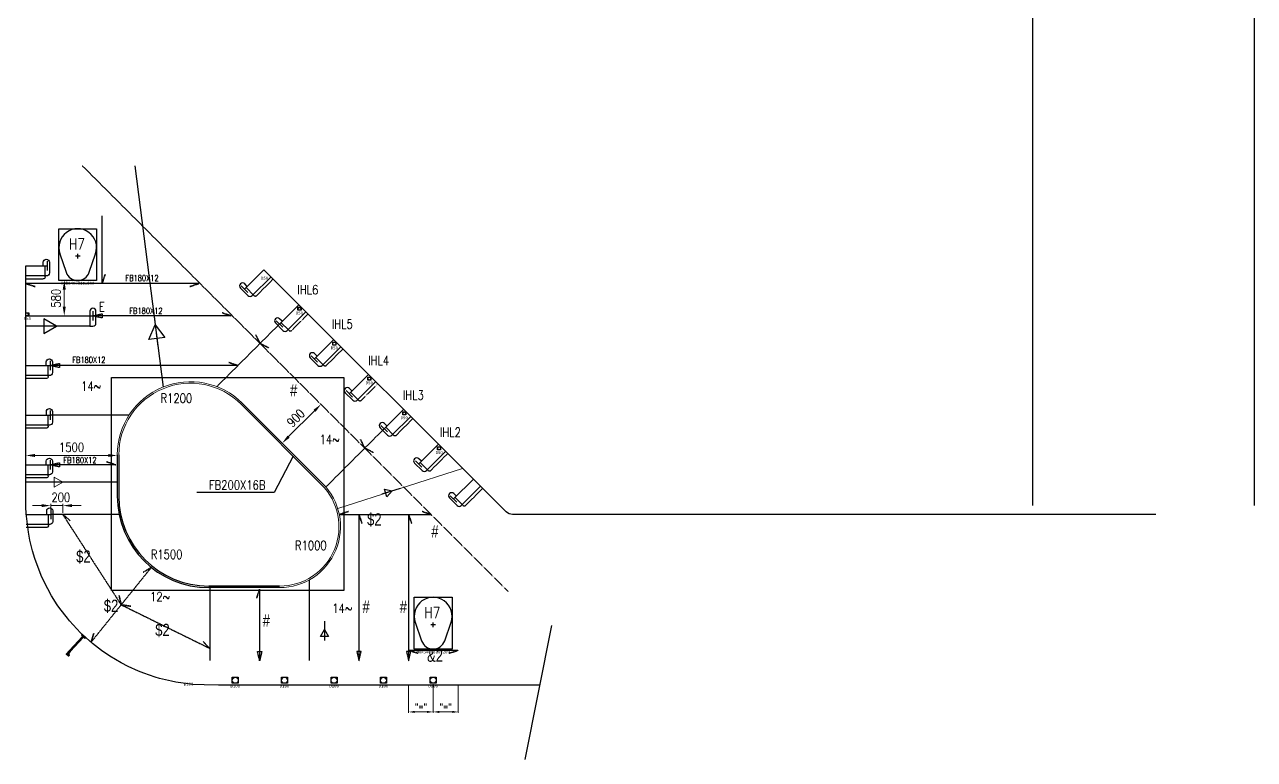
# Model space of a CAD drawing. Header units: millimetres. Extents: x 5207 to 81201, y -23793 to 43219.
# Drawn here: x 54844 to 75021, y -23793 to -11733 of the extents above; entities that cross this region are included whole.
import ezdxf
from ezdxf.enums import TextEntityAlignment as Align

# ---------------------------------------------------------------- set-up
doc = ezdxf.new("R2010")
doc.units = ezdxf.units.MM
doc.linetypes.add('DASHED', pattern=[8, 6, -2])
for name, color, linetype in [('0_Bracket_Invi', 3, 'DASHED'), ('100-TX1', 7, 'Continuous'), ('200-CO3', 7, 'Continuous'), ('Plan_Invisible', 3, 'DASHED'), ('Plan_Visible', 3, 'Continuous'), ('Plate_Invisible', 3, 'DASHED'), ('Seam', 40, 'Continuous'), ('Stiffener_Invisible', 2, 'DASHED'), ('T', 3, 'Continuous'), ('可识别开孔', 7, 'Continuous'), ('开孔识别结果', 7, 'Continuous')]:
    doc.layers.add(name, color=color, linetype=linetype)
doc.layers.add('非标开孔', color=190, linetype='Continuous', plot=False)
doc.styles.add('JITDXF', font='short.shx', dxfattribs={"width": 0.8, "bigfont": 'hzdxf.shx'})
doc.styles.add('JNRD_E1', font='romans.shx', dxfattribs={"width": 0.8})
doc.styles.get("Standard").update_dxf_attribs({"font": ''})
doc.styles.get('Standard').set_extended_font_data('SimSun')
doc.dimstyles.new('Jnrd_D150', dxfattribs={"dimtxt": 150, "dimasz": 150, "dimexe": 30, "dimexo": 30, "dimgap": 60, "dimtad": 1, "dimdec": 0, "dimrnd": 0.5, "dimzin": 0, "dimdsep": 46, "dimtxsty": 'JNRD_E1', "dimcen": 0, "dimclrd": 1, "dimclre": 1, "dimclrt": 2, "dimadec": 0, "dimazin": 0, "dimtfac": 1, "dimtdec": 0, "dimtmove": 0, "dimatfit": 3, "dimfxl": 1, "dimtolj": 1, "dimtzin": 0, "dimlwd": 5, "dimlwe": 5, "dimarcsym": 0})

# ---------------------------------------------------------------- blocks, each defined once
blk = doc.blocks.new('*U193179')
at = {"ltscale": 0.5}
for p, q in [((60, 435), (-115, 435)), ((-180, 365), (0, 365)), ((-165, 385), (-165, 0)), ((0, 335), (60, 335))]:
    blk.add_line(p, q, dxfattribs=at)
at = {"linetype": 'DASHED'}
blk.add_line((-215, 330), (-215, 0), dxfattribs=at)
at = {"ltscale": 0.5}
for centre, start, end in [((-115, 385), 90, 180), ((60, 385), 270, 90)]:
    blk.add_arc(centre, 50, start, end, dxfattribs=at)
at = {"linetype": 'DASHED'}
blk.add_arc((-180, 330), 35, 90, 180, dxfattribs=at)
blk.add_arc((0, 0), 0.02, 0, 90)
at = {"layer": 'T'}
for p, q in [((75, 400), (-75, 400)), ((0, 0), (0, 400))]:
    blk.add_line(p, q, dxfattribs=at)
blk = doc.blocks.new('*U207192')
at = {"linetype": 'DASHED'}
blk.add_line((-215, 280), (-215, 0), dxfattribs=at)
at = {"ltscale": 0.5}
for p, q in [((-180, 315), (0, 315)), ((-165, 335), (-165, 0)), ((60, 385), (-115, 385)), ((0, 285), (60, 285))]:
    blk.add_line(p, q, dxfattribs=at)
at = {"linetype": 'DASHED'}
blk.add_arc((-180, 280), 35, 90, 180, dxfattribs=at)
at = {"ltscale": 0.5}
for centre, start, end in [((-115, 335), 90, 180), ((60, 335), 270, 90)]:
    blk.add_arc(centre, 50, start, end, dxfattribs=at)
blk.add_arc((0, 0), 0.02, 0, 90)
at = {"layer": 'T'}
for p, q in [((75, 350), (-75, 350)), ((0, 0), (0, 350))]:
    blk.add_line(p, q, dxfattribs=at)
blk = doc.blocks.new('H7')
at = {"layer": '200-CO3', "ltscale": 0.5}
for p, q in [((38, 0), (-38, 0)), ((0, -38), (0, 38))]:
    blk.add_line(p, q, dxfattribs=at)
at = {"layer": '200-CO3', "color": 0, "ltscale": 0.5}
blk.add_lwpolyline([(-293, 40), (-189, -265, 0.71492), (189, -265), (293, 40, 1.398757)], format="xyb", close=True, dxfattribs=at)
at = {"layer": '100-TX1', "color": 7, "style": 'JNRD_E1', "width": 0.8}
blk.add_text('H7', height=180, dxfattribs=at).set_placement((-142, 110))
blk = doc.blocks.new('*D221206')
at = {"color": 1, "lineweight": 5}
for p, q in [((55685, -15934), (55464, -15934)), ((55494, -16084), (55494, -16364)), ((55685, -16514), (55464, -16514))]:
    blk.add_line(p, q, dxfattribs=at)
at = {"color": 1}
for points in [[(55519, -16084), (55469, -16084), (55494, -15934)], [(55469, -16364), (55519, -16364), (55494, -16514)]]:
    blk.add_solid(points, dxfattribs=at)
at = {"layer": 'Defpoints', "color": 0}
for p in [(55715, -15934), (55494, -16514), (55715, -16514)]:
    blk.add_point(p, dxfattribs=at)
at = {"color": 2, "insert": (55359, -16224), "char_height": 150, "attachment_point": 5, "rotation": 90, "style": 'JNRD_E1'}
blk.add_mtext('\\A1;580', dxfattribs=at)
blk = doc.blocks.new('*D223208')
at = {"color": 1, "lineweight": 5}
for p, q in [((55122, -19628), (54972, -19628)), ((55272, -19744), (55272, -19598)), ((55272, -19628), (55472, -19628)), ((55472, -19744), (55472, -19598)), ((55622, -19628), (55772, -19628))]:
    blk.add_line(p, q, dxfattribs=at)
at = {"color": 1}
for points in [[(55122, -19653), (55122, -19603), (55272, -19628)], [(55622, -19603), (55622, -19653), (55472, -19628)]]:
    blk.add_solid(points, dxfattribs=at)
at = {"layer": 'Defpoints', "color": 0}
for p in [(55272, -19774), (55472, -19628), (55472, -19774)]:
    blk.add_point(p, dxfattribs=at)
at = {"color": 2, "insert": (55438, -19493), "char_height": 150, "attachment_point": 5, "style": 'JNRD_E1'}
blk.add_mtext('\\A1;200', dxfattribs=at)
blk = doc.blocks.new('*D225210')
at = {"color": 1, "lineweight": 5}
for p, q in [((59685, -17945), (59685, -17945)), ((59176, -18496), (59600, -18072)), ((59049, -18581), (59049, -18581))]:
    blk.add_line(p, q, dxfattribs=at)
at = {"color": 1}
for points in [[(59618, -18090), (59583, -18055), (59706, -17966)], [(59158, -18479), (59194, -18514), (59070, -18603)]]:
    blk.add_solid(points, dxfattribs=at)
at = {"layer": 'Defpoints', "color": 0}
for p in [(59706, -17966), (59706, -17966), (59070, -18603)]:
    blk.add_point(p, dxfattribs=at)
at = {"color": 2, "insert": (59293, -18189), "char_height": 150, "attachment_point": 5, "rotation": 44.9999, "style": 'JNRD_E1'}
blk.add_mtext('\\A1;900', dxfattribs=at)
blk = doc.blocks.new('*D227212')
at = {"color": 1, "lineweight": 5}
for p, q in [((54865, -18790), (54865, -18775)), ((56215, -18805), (55015, -18805)), ((56365, -18834), (56365, -18775))]:
    blk.add_line(p, q, dxfattribs=at)
at = {"color": 1}
for points in [[(55015, -18780), (55015, -18830), (54865, -18805)], [(56215, -18830), (56215, -18780), (56365, -18805)]]:
    blk.add_solid(points, dxfattribs=at)
at = {"layer": 'Defpoints', "color": 0}
for p in [(54865, -18805), (54865, -18820), (56365, -18864)]:
    blk.add_point(p, dxfattribs=at)
at = {"color": 2, "insert": (55615, -18670), "char_height": 150, "attachment_point": 5, "style": 'JNRD_E1'}
blk.add_mtext('\\A1;1500', dxfattribs=at)
blk = doc.blocks.new('Z$W@#0D433642')
at = {"layer": '200-CO3'}
h = blk.add_hatch(dxfattribs=at)
h.set_pattern_fill('ANSI31', color=6, scale=5, angle=45, style=0)
h.set_pattern_definition([(90, (-2068601.812, 479895.82), (-15.875, 2e-15), [])])
h.paths.add_polyline_path([(280, 287), (265, 300), (53, 60), (0, 0, 0.032003), (40, -31, 0.512015), (53, -14), (46, 6, -0.233223), (50, 26), (68, 47)])
at = {"color": 6}
for p, q in [((265, 300), (53, 60)), ((280, 287), (68, 47)), ((256, 335), (242, 320)), ((242, 320), (302, 267)), ((256, 335), (315, 282)), ((315, 282), (302, 267))]:
    blk.add_line(p, q, dxfattribs=at)
for points in [[(46, 6), (53, -14, -0.767327), (32, -28), (0, 0), (53, 60)], [(68, 47), (50, 26, 0.233223), (46, 6)]]:
    blk.add_lwpolyline(points, format="xyb", dxfattribs=at)
at = {"layer": '200-CO3', "color": 6}
for p, q in [((252, 330), (247, 315)), ((266, 326), (260, 304)), ((276, 316), (270, 295)), ((286, 308), (280, 286)), ((296, 299), (290, 277)), ((307, 290), (301, 268))]:
    blk.add_line(p, q, dxfattribs=at)
blk = doc.blocks.new('*U217202')
at = {"ltscale": 0.5}
for p, q in [((-180, 425), (0, 425)), ((-165, 445), (-165, 0)), ((60, 495), (-115, 495)), ((0, 395), (60, 395))]:
    blk.add_line(p, q, dxfattribs=at)
at = {"linetype": 'DASHED'}
blk.add_line((-215, 390), (-215, 0), dxfattribs=at)
blk.add_arc((-180, 390), 35, 90, 180, dxfattribs=at)
at = {"ltscale": 0.5}
for centre, start, end in [((-115, 445), 90, 180), ((60, 445), 270, 90)]:
    blk.add_arc(centre, 50, start, end, dxfattribs=at)
blk.add_arc((0, 0), 0.02, 0, 90)
at = {"layer": 'T'}
for p, q in [((75, 460), (-75, 460)), ((0, 0), (0, 460))]:
    blk.add_line(p, q, dxfattribs=at)
blk = doc.blocks.new('*U185171')
at = {"ltscale": 0.5}
for p, q in [((-180, 415), (0, 415)), ((-165, 435), (-165, 0)), ((60, 485), (-115, 485)), ((0, 385), (60, 385))]:
    blk.add_line(p, q, dxfattribs=at)
at = {"linetype": 'DASHED'}
blk.add_line((-215, 380), (-215, 0), dxfattribs=at)
blk.add_arc((-180, 380), 35, 90, 180, dxfattribs=at)
at = {"ltscale": 0.5}
for centre, start, end in [((-115, 435), 90, 180), ((60, 435), 270, 90)]:
    blk.add_arc(centre, 50, start, end, dxfattribs=at)
blk.add_arc((0, 0), 0.02, 0, 90)
at = {"layer": 'T'}
for p, q in [((75, 450), (-75, 450)), ((0, 0), (0, 450))]:
    blk.add_line(p, q, dxfattribs=at)
blk = doc.blocks.new('*D228213')
at = {"color": 1, "lineweight": 5}
for p, q in [((61547, -22558), (61547, -23029)), ((61960, -22582), (61960, -23029)), ((61647, -23014), (61860, -23014))]:
    blk.add_line(p, q, dxfattribs=at)
at = {"color": 1}
for points in [[(61647, -22997), (61647, -23031), (61547, -23014)], [(61860, -23031), (61860, -22997), (61960, -23014)]]:
    blk.add_solid(points, dxfattribs=at)
at = {"layer": 'Defpoints', "color": 0}
for p in [(61547, -22543), (61960, -22567), (61960, -23014)]:
    blk.add_point(p, dxfattribs=at)
at = {"color": 2, "insert": (61753, -22925), "char_height": 100, "attachment_point": 5, "style": 'JNRD_E1'}
blk.add_mtext('\\A1;"="', dxfattribs=at)
blk = doc.blocks.new('*D229214')
at = {"color": 1, "lineweight": 5}
for p, q in [((61145, -22569), (61145, -23029)), ((61547, -22558), (61547, -23029)), ((61447, -23014), (61245, -23014))]:
    blk.add_line(p, q, dxfattribs=at)
at = {"color": 1}
for points in [[(61245, -22997), (61245, -23031), (61145, -23014)], [(61447, -23031), (61447, -22997), (61547, -23014)]]:
    blk.add_solid(points, dxfattribs=at)
at = {"layer": 'Defpoints', "color": 0}
for p in [(61145, -22554), (61547, -22543), (61145, -23014)]:
    blk.add_point(p, dxfattribs=at)
at = {"color": 2, "insert": (61346, -22925), "char_height": 100, "attachment_point": 5, "style": 'JNRD_E1'}
blk.add_mtext('\\A1;"="', dxfattribs=at)
blk = doc.blocks.new('butt')
at = {"layer": 'Seam'}
blk.add_line((0, 0), (-634, 0), dxfattribs=at)
blk.add_lwpolyline([(-499, 130), (-499, -130), (-274, 0), (-499, 130)], dxfattribs=at)

msp = doc.modelspace()

# ---------------------------------------------------------------- linework, layer by layer
at = {"color": 2}
for p, q in [((55914.97, -16683.76), (54864.97, -16683.76)), ((56364.73, -19244.46), (54863.82, -19244.46))]:
    msp.add_line(p, q, dxfattribs=at)
at = {"lineweight": 0}
for p, q in [((58413.52, -17945.96), (59734.09, -19266.66)), ((58395.84, -17963.64), (59716.41, -19284.33))]:
    msp.add_line(p, q, dxfattribs=at)
for p, q in [((56364.95, -18794.45), (56364.95, -19473.73)), ((56389.95, -18794.45), (56389.95, -19473.73)), ((59026.95, -20948.73), (57864.95, -20948.73)), ((59026.95, -20973.73), (57864.95, -20973.73)), ((63486.21, -21593.56), (63050.61, -23793.32))]:
    msp.add_line(p, q)
msp.add_lwpolyline([(55914.97, -16683.76), (55964.97, -16683.76, 0.41421356), (56014.97, -16633.76), (56014.97, -16438.76, 1), (55914.97, -16438.76)], format="xyb", close=True)
at = {"color": 6}
msp.add_lwpolyline([(55364.97, -16683.76), (55157.37, -16563.76), (55157.37, -16803.76)], close=True, dxfattribs=at)
msp.add_lwpolyline([(59247.53, -18815.41), (58938.91, -19414.67), (57667.45, -19414.67)])
at = {"lineweight": 0}
for centre, radius, start, end in [((57564.95, -18794.45, 0), 1200, 44.997239, 180), ((57564.95, -18794.45, 0), 1175, 44.997239, 180), ((59026.95, -19973.73), 1000, 270, 44.997239), ((59026.95, -19973.73), 975, 270, 44.997239)]:
    msp.add_arc(centre, radius, start, end, dxfattribs=at)
for radius in [1500, 1475]:
    msp.add_arc((57864.95, -19473.73), radius, 180, 270)
at = {"layer": '0_Bracket_Invi'}
msp.add_line((56395.26, -19773.73), (55271.91, -19773.73), dxfattribs=at)
at = {"layer": 'Plan_Invisible'}
for p, q in [((59025.06, -16648.05), (57997.79, -17675.23)), ((56556.71, -18143.73), (55265.54, -18143.73)), ((60743.19, -18366.49), (59786.47, -19323.25)), ((57884.82, -20973.73), (57884.82, -22173.73)), ((59514.82, -20846.64), (59514.82, -22173.73))]:
    msp.add_line(p, q, dxfattribs=at)
at = {"layer": 'Plan_Visible'}
for p, q in [((54864.97, -16513.76), (55964.97, -16513.76)), ((55964.97, -16438.76), (55964.97, -16588.76))]:
    msp.add_line(p, q, dxfattribs=at)
at = {"layer": 'Plan_Visible', "color": 4}
msp.add_lwpolyline([(63292.11, -22573.73), (58881.55, -22573.73), (58428.67, -22573.41), (58295.75, -22573.73), (58170.85, -22573.73), (58026.26, -22573.73), (57790.9, -22571.72), (57598.1, -22561.46), (57529.38, -22554.63), (57324.44, -22524.39), (57253.1, -22510.62), (57056.88, -22462.8), (56985.48, -22441.53), (56801.84, -22377.82), (56715, -22343.39), (56544.86, -22267.81), (56428.2, -22207.7), (56241.79, -22096.28), (56104.78, -22003.36), (55957.19, -21889.32), (55903.84, -21843.91), (55763.1, -21714.81), (55699.23, -21650.39), (55583.02, -21519.18), (55546.18, -21474.53), (55422.8, -21316.82), (55379.07, -21255.41), (55285.3, -21107.21), (55223.39, -20995.36), (55129.21, -20802.25), (55080.72, -20689.49), (55010.08, -20496.95), (54972.65, -20372.72), (54929.44, -20195.37), (54905.6, -20065.73), (54874.24, -19803.64), (54871.66, -19770.84), (54865.89, -19641.68), (54863.33, -19372.85), (54865.46, -18813.06), (54865.79, -18624.01), (54865.03, -17177.08), (54864.96, -15693.71)], dxfattribs=at)
at = {"layer": 'Plan_Visible'}
msp.add_lwpolyline([(73404.85, -19773.73), (62848.95, -19773.73, -0.19891259), (62742.89, -19729.79), (58770.37, -15757.27)], format="xyb", dxfattribs=at)
at = {"layer": 'Plate_Invisible'}
for p, q in [((71381.08, -7366.39), (71381.08, -19623.73)), ((75021.08, -19623.73), (75021.08, -10191.39))]:
    msp.add_line(p, q, dxfattribs=at)
at = {"layer": 'Seam', "ltscale": 4}
msp.add_line((56652.35, -14049.74), (57115.3, -17681.88), dxfattribs=at)
at = {"layer": 'Seam', "color": 2, "linetype": 'Continuous', "lineweight": 0}
msp.add_line((59980.89, -19673.73), (62030.86, -19017.77), dxfattribs=at)
msp.add_lwpolyline([(55330.61, -19325.62), (55471.18, -19244.46), (55330.61, -19163.31)], close=True, dxfattribs=at)
at = {"layer": 'Stiffener_Invisible'}
for p, q in [((55790.4, -14049.74), (58706.74, -16966.35)), ((56114.95, -15983.76), (56114.95, -14873.73)), ((57704.21, -15983.76), (54864.95, -15983.76)), ((58234.16, -16513.76), (55964.97, -16513.76)), ((58706.74, -16966.35), (60425, -18684.78)), ((58344.32, -17328.73), (55265.11, -17328.73)), ((60425, -18684.78), (62774.82, -21034.83)), ((56339.95, -18958.73), (55264.95, -18958.73)), ((56429.37, -21256.05), (55471.91, -19773.73)), ((60006.74, -19773.73), (61513.84, -19773.73)), ((60329.82, -19773.73), (60329.82, -22173.69)), ((61144.82, -19773.73), (61144.82, -22173.73)), ((55934.71, -21870.18), (56924.03, -20641.91)), ((58699.82, -20998.73), (58699.82, -22173.73)), ((56429.37, -21256.05), (57884.82, -21972.52)), ((61146.82, -22002.96), (61959.82, -22002.96))]:
    msp.add_line(p, q, dxfattribs=at)
for points in [[(56114.95, -15983.76), (56164.95, -15833.76)], [(54864.95, -15983.76), (55014.95, -16033.76)], [(57704.21, -15983.76), (57554.21, -16033.76)], [(55964.97, -16513.76), (56114.97, -16478.76), (56114.97, -16548.76), (55964.97, -16513.76)], [(58234.16, -16513.76), (58084.16, -16463.76)], [(58706.97, -16966.12), (58636.26, -16824.7)], [(58706.97, -16966.12), (58848.39, -17036.84)], [(55265.11, -17328.73), (55415.11, -17293.73), (55415.11, -17363.73), (55265.11, -17328.73)], [(58344.32, -17328.73), (58194.32, -17278.73)], [(60425.24, -18684.54), (60354.53, -18543.12)], [(60425.24, -18684.54), (60566.65, -18755.26)], [(55264.95, -18958.73), (55414.95, -18923.73), (55414.95, -18993.73), (55264.95, -18958.73)], [(56340.21, -18958.73), (56190.21, -18908.73)], [(55471.91, -19773.73), (55592.99, -19875.41)], [(60006.74, -19773.73), (60156.74, -19723.73)], [(60329.82, -19773.73), (60379.82, -19923.73)], [(61144.82, -19773.73), (61194.82, -19923.73)], [(61515.84, -19774.39), (61365.84, -19724.39)], [(56924.03, -20641.91), (56787.57, -20721.78)], [(58699.82, -20998.73), (58649.82, -21148.73)], [(57884.82, -21972.52), (57773.1, -21860.63)], [(58699.82, -22173.73), (58664.82, -22023.73), (58734.82, -22023.73), (58699.82, -22173.73)], [(60329.82, -22173.69), (60364.82, -22023.69), (60294.82, -22023.69), (60329.82, -22173.69)], [(61144.82, -22173.73), (61179.82, -22023.73), (61109.82, -22023.73), (61144.82, -22173.73)], [(61146.82, -22002.96), (61296.82, -22052.96)], [(61959.82, -22002.96), (61809.82, -22052.96)]]:
    msp.add_lwpolyline(points, close=True, dxfattribs=at)
at = {"layer": 'Stiffener_Invisible', "elevation": 0}
for points in [[(56429.37, -21256.05), (56393.52, -21102.05)], [(56429.37, -21256.05), (56585.88, -21278.53)], [(55934.71, -21870.18), (55979.11, -21724.41)]]:
    msp.add_lwpolyline(points, close=True, dxfattribs=at)
at = {"layer": '可识别开孔'}
for centre, radius in [((59353.81, -16396.97), 25), ((59926.62, -16969.83), 25), ((60499.48, -17542.47), 25), ((61072.35, -18115.12), 25), ((61644.81, -18688.18), 25), ((58300.12, -22494.02), 50), ((59107.82, -22493.66), 50), ((59922.32, -22493.73), 50), ((60731.82, -22493.73), 50), ((61546.82, -22492.73), 50)]:
    msp.add_circle(centre, radius, dxfattribs=at)
msp.add_arc((54864.97, -16513.76), 50, 0, 90, dxfattribs=at)
at = {"layer": '开孔识别结果', "color": 6}
for points in [[(55404.95, -15083.76), (56024.95, -15083.76), (56024.95, -15933.76), (55404.95, -15933.76)], [(54864.97, -16463.76), (54914.97, -16463.76), (54914.97, -16513.76), (54864.97, -16513.76)], [(59328.81, -16371.97), (59378.81, -16371.97), (59378.81, -16421.97), (59328.81, -16421.97)], [(59901.62, -16944.83), (59951.62, -16944.83), (59951.62, -16994.83), (59901.62, -16994.83)], [(60474.48, -17517.47), (60524.48, -17517.47), (60524.48, -17567.47), (60474.48, -17567.47)], [(61047.35, -18090.12), (61097.35, -18090.12), (61097.35, -18140.12), (61047.35, -18140.12)], [(61619.81, -18663.18), (61669.81, -18663.18), (61669.81, -18713.18), (61619.81, -18713.18)], [(61236.82, -21132.96), (61856.82, -21132.96), (61856.82, -21982.96), (61236.82, -21982.96)], [(58250.12, -22444.02), (58350.12, -22444.02), (58350.12, -22544.02), (58250.12, -22544.02)], [(59057.82, -22443.66), (59157.82, -22443.66), (59157.82, -22543.66), (59057.82, -22543.66)], [(59872.32, -22443.73), (59972.32, -22443.73), (59972.32, -22543.73), (59872.32, -22543.73)], [(60681.82, -22443.73), (60781.82, -22443.73), (60781.82, -22543.73), (60681.82, -22543.73)], [(61496.82, -22442.73), (61596.82, -22442.73), (61596.82, -22542.73), (61496.82, -22542.73)]]:
    msp.add_lwpolyline(points, close=True, dxfattribs=at)
at = {"layer": '非标开孔'}
msp.add_lwpolyline([(56267.15, -17527.56), (60079.92, -17527.56), (60079.92, -21023.34), (56267.15, -21023.34)], close=True, dxfattribs=at)

# ---------------------------------------------------------------- block references
at = {"xscale": -1, "rotation": 270}
for name, p in [('*U207192', (54864.96, -15693.73)), ('*U193179', (54865.11, -17328.73)), ('*U193179', (54865.54, -18143.73)), ('*U193179', (54864.95, -18958.73)), ('*U193179', (54871.91, -19773.73))]:
    msp.add_blockref(name, p, dxfattribs=at)
for name, p, rotation in [('*U185171', (58770.37, -15757.27), 134.9999498998061), ('*U185171', (59343.12, -16330.02), 134.9999498998061), ('*U185171', (59915.88, -16902.78), 134.9999498998061), ('*U185171', (60488.64, -17475.54), 134.9999498998061), ('*U185171', (61061.39, -18048.3), 134.9999498998061), ('*U217202', (61634.15, -18621.05), 134.9999498998061), ('*U217202', (62206.9, -19193.81), 134.9999498998061), ('Z$W@#0D433642', (55524.86, -22066.07), 358.4874575011032)]:
    msp.add_blockref(name, p, dxfattribs=dict(rotation=rotation))
at = {"layer": 'Seam', "ltscale": 4, "xscale": -1, "rotation": 277.2636385289497}
msp.add_blockref('butt', (56950.64, -16390.05), dxfattribs=at)
at = {"layer": 'Seam', "ltscale": 4, "xscale": -0.5, "yscale": 0.5, "zscale": 0.5}
for p, rotation in [((61005.88, -19345.75), 197.7438084446097), ((59765.55, -21524.08), 270)]:
    msp.add_blockref('butt', p, dxfattribs=dict(at, rotation=rotation))
at = {"layer": '可识别开孔'}
for p in [(55714.95, -15533.76), (61546.82, -21582.96)]:
    msp.add_blockref('H7', p, dxfattribs=at)

# ---------------------------------------------------------------- texts
at = {"style": 'JNRD_E1', "width": 0.8}
for s, height, p in [('FB180X12', 100, (56497.76, -15943.24)), ('IHL6', 150, (59317.83, -16159.99)), ('E', 150, (56061.74, -16439.96)), ('FB180X12', 100, (56561.95, -16481.86)), ('IHL5', 150, (59883.12, -16725.04)), ('FB180X12', 100, (55625.96, -17285.63)), ('IHL4', 150, (60479.33, -17321.01)), ('14~', 150, (55771.69, -17743.65)), ('IHL3', 150, (61049.07, -17890.52)), ('R1200', 150, (57074.63, -17939.8)), ('IHL2', 150, (61657.3, -18498.51)), ('14~ ', 150, (59683.1, -18616.97)), ('FB180X12', 100, (55480.27, -18932.16)), ('FB200X16B', 150, (57869.53, -19364.67)), ('R1500', 150, (56914.14, -20504.36)), ('R1000', 150, (59279.95, -20357.16)), ('12~', 150, (56903.14, -21198.81)), ('14~ ', 150, (59892.21, -21387.55))]:
    msp.add_text(s, height=height, dxfattribs=at).set_placement(p)
at = {"color": 7, "style": 'JITDXF', "width": 0.8}
for s, p in [('#', (59198.25, -17835.15)), ('$2', (60463.2, -19954.33)), ('#', (61516.47, -20150.76)), ('$2', (55689.79, -20562.34)), ('$2', (56143.4, -21371.57)), ('#', (60386.79, -21389.18)), ('#', (60998.24, -21389.18)), ('$2', (56986.9, -21767.84)), ('#', (58750.08, -21613.1)), ('&2', (61446.62, -22190.85))]:
    msp.add_text(s, height=200, dxfattribs=at).set_placement(p)
at = {"layer": '开孔识别结果', "color": 6}
for s, p in [('D50', (58780.88, -15869.54)), ('HOR340x310x200', (55714.95, -15953.76)), ('R50', (54889.97, -16533.76)), ('D50', (59353.81, -16441.97)), ('D50', (59926.62, -17014.83)), ('D50', (60499.48, -17587.47)), ('D50', (61072.35, -18160.12)), ('D50', (61644.81, -18733.18)), ('HOR340x310x200', (61546.82, -22002.96)), ('D100', (57534.82, -22531.05)), ('D100', (58300.12, -22564.02)), ('D100', (59107.82, -22563.66)), ('D100', (59922.32, -22563.73)), ('D100', (60731.82, -22563.73)), ('D100', (61546.82, -22562.73))]:
    msp.add_text(s, height=50, dxfattribs=at).set_placement(p, align=Align.TOP_CENTER)

# ---------------------------------------------------------------- dimensions: what is measured, and where the dimension line sits
dim = msp.add_linear_dim(base=(55493.72, -16513.76), p1=(55714.95, -15933.76), p2=(55714.95, -16513.76), angle=90, dimstyle='Jnrd_D150')
dim.commit()
dim.dimension.update_dxf_attribs({"geometry": '*D221206', "text_midpoint": (55358.72, -16223.76)})
dim = msp.add_aligned_dim(p1=(59069.96, -18602.54), p2=(59706.37, -17966.13), distance=0, dimstyle='Jnrd_D150')
dim.commit()
dim.dimension.update_dxf_attribs({"geometry": '*D225210', "text_midpoint": (59292.71, -18188.88)})
dim = msp.add_linear_dim(base=(54865.49, -18804.93), p1=(56364.95, -18863.65), p2=(54865.49, -18819.53), text='1500', dimstyle='Jnrd_D150')
dim.commit()
dim.dimension.update_dxf_attribs({"geometry": '*D227212', "text_midpoint": (55615.22, -18669.93)})
dim = msp.add_linear_dim(base=(55471.91, -19627.9), p1=(55271.91, -19773.73), p2=(55471.91, -19773.73), dimstyle='Jnrd_D150')
dim.commit()
dim.dimension.update_dxf_attribs({"geometry": '*D223208', "text_midpoint": (55437.9, -19627.9), "dimtype": 160})
at = {"color": 2}
dim = msp.add_linear_dim(base=(61144.82, -23014.17), p1=(61546.82, -22542.73), p2=(61144.82, -22553.68), angle=180, text='"="', dimstyle='Jnrd_D150', override={"dimtxt": 100, "dimasz": 100, "dimexe": 15, "dimexo": 15, "dimgap": 30}, dxfattribs=at)
dim.commit()
dim.dimension.update_dxf_attribs({"geometry": '*D229214', "text_midpoint": (61345.82, -22924.64)})
dim = msp.add_linear_dim(base=(61959.82, -23014.17), p1=(61546.82, -22542.73), p2=(61959.82, -22567.49), text='"="', dimstyle='Jnrd_D150', override={"dimtxt": 100, "dimasz": 100, "dimexe": 15, "dimexo": 15, "dimgap": 30}, dxfattribs=at)
dim.commit()
dim.dimension.update_dxf_attribs({"geometry": '*D228213', "text_midpoint": (61753.32, -22924.64)})

doc.saveas('drawing.dxf')
